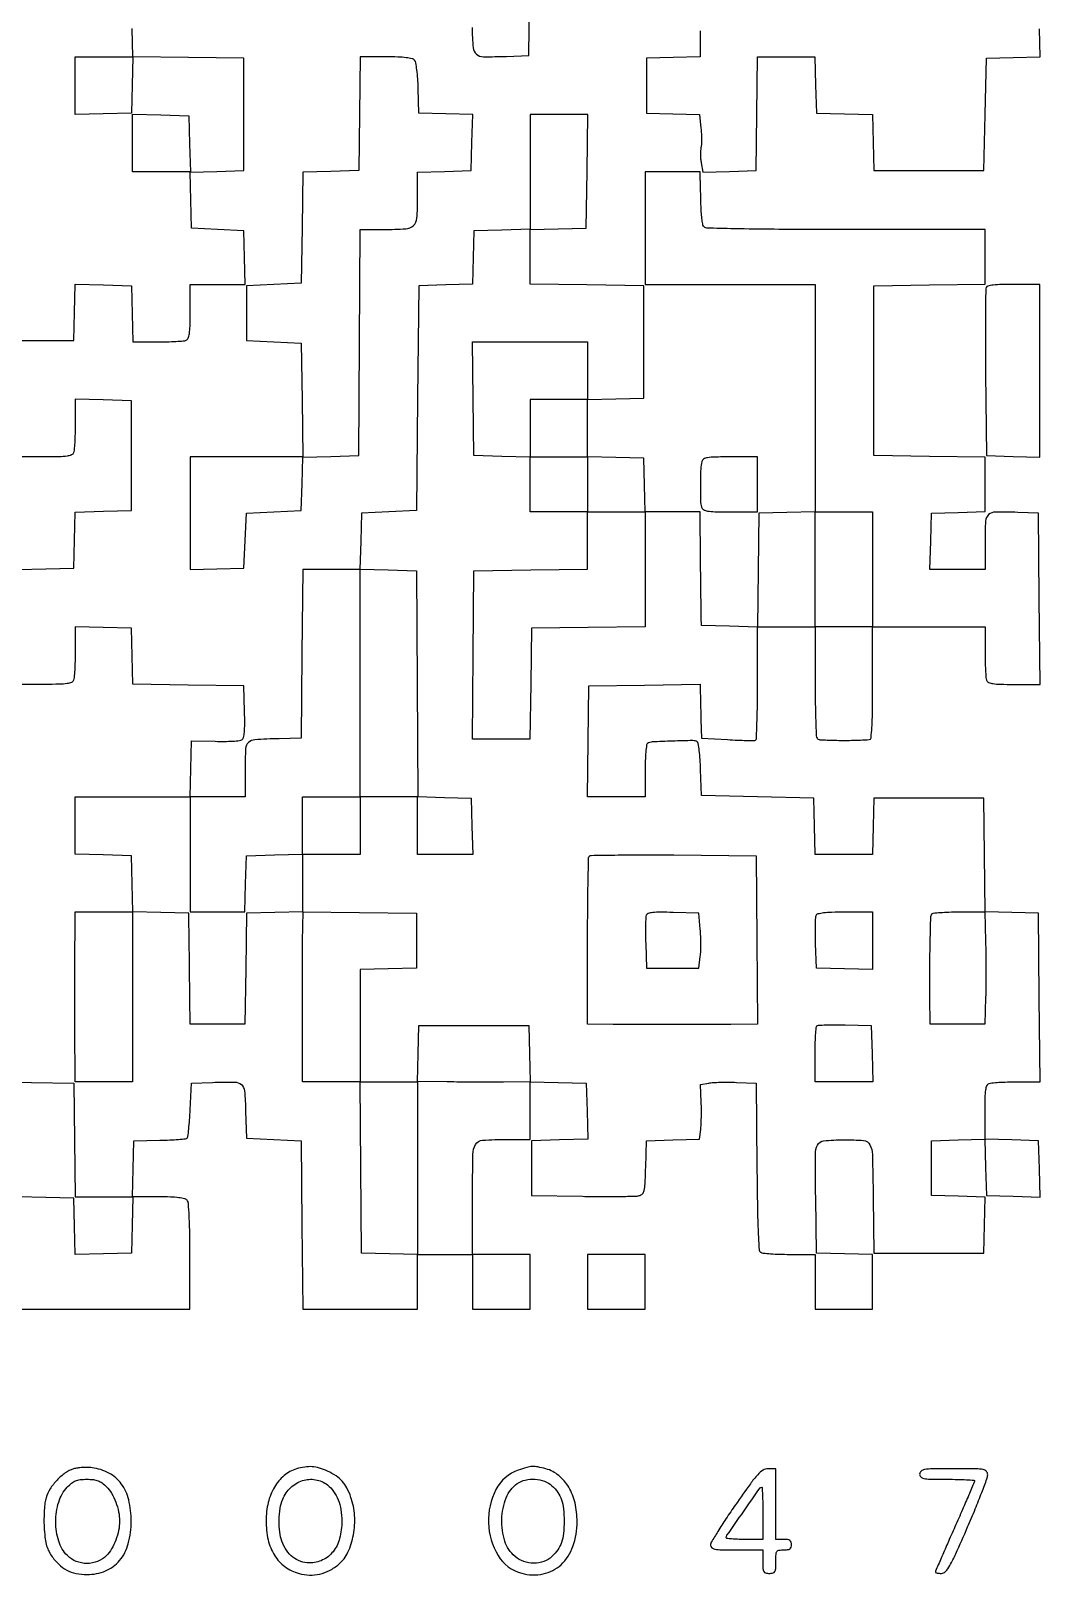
# Model space of a CAD drawing. Extents: x 179 to 1071, y 112 to 1107.
# Drawn here: x 685 to 1071, y 112 to 703 of the extents above; entities that cross this region are included whole.
import ezdxf

# ---------------------------------------------------------------- set-up
doc = ezdxf.new("R2010")
doc.units = 0

msp = doc.modelspace()

# ---------------------------------------------------------------- linework, layer by layer
for points in [[(853.784869, 704.2603, 0.013827), (854.218122, 696.45705, 0.200378), (855.466432, 694.051258, 0.174565), (858.13313, 693.074823, 0.010012), (867, 693.204946), (875.5, 693.5), (875.76979, 714.716369)], [(680.5, 584.5), (691, 584.5), (701.5, 584.5), (701.784171, 595.283485), (702.068343, 606.06697), (712.784171, 605.783485), (723.5, 605.5), (723.783832, 594.75), (724.067663, 584), (733.452044, 584, 0.005972), (737.161644, 584.044307, 0.007852), (740.544413, 584.178303, 0.005942), (743.36267, 584.367915, 0.07196), (744.418213, 584.606989, 0.205218), (745.23239, 585.398405, 0.063068), (745.69735, 587.086379, 0.030363), (745.940414, 590.039857, 0.005351), (746, 595.606989), (746, 606), (756.534983, 606), (767.069966, 606), (766.784983, 616.25), (766.5, 626.5), (756.5, 627), (746.5, 627.5), (746.216527, 638.214647), (745.933054, 648.929295), (756.216527, 649.214647), (766.5, 649.5), (766.5, 671), (766.5, 692.5), (745.312025, 692.769707), (724.124049, 693.039414), (723.812025, 703.919814, -0.0045)], [(941, 702.999799), (941, 693.069966), (930.75, 692.784983), (920.5, 692.5), (920.5, 682), (920.5, 671.5), (930.616257, 671.216493), (940.732513, 670.932987), (941.341911, 665.716493, -0.014313), (941.53188, 663.555186, -0.014084), (941.599228, 661.374901, -0.014098), (941.550505, 659.463188, -0.050977), (941.362133, 658.261891, 0.047855), (941.18163, 657.155842, 0.019825), (941.141456, 655.639501, 0.019399), (941.226742, 653.999324, 0.02368), (941.438247, 652.47748), (942.103537, 648.931177), (952.301769, 649.215588), (962.5, 649.5), (962.769502, 671.25), (963.039005, 693), (973.985671, 693), (984.932337, 693), (985.216168, 682.25), (985.5, 671.5), (996.216508, 671.216508), (1006.933016, 670.933016), (1007.216508, 660.216508), (1007.5, 649.5), (1028.5, 649.5), (1049.5, 649.5), (1050, 671), (1050.5, 692.5), (1060.783473, 692.785353), (1071.066946, 693.070705), (1070.783473, 703.785353)], [(680, 214), (712.956814, 214), (745.913627, 214), (745.906915, 234.207661, 0.003787), (745.838019, 242.922128, 0.008669), (745.6225, 249.486931, 0.005668), (745.313842, 254.500151, 0.156227), (744.827657, 255.707661, 0.164729), (743.852412, 256.307666, 0.026982), (741.637282, 256.690349, 0.021517), (738.424164, 256.928851, 0.007766), (733.843724, 257), (723.932337, 257), (724.216168, 267.75), (724.5, 278.5), (734.33884, 278.672173, 0.006114), (738.157126, 278.785708, 0.0092), (741.481737, 278.986604, 0.004687), (744.269295, 279.232903, 0.17277), (744.83884, 279.5008, 0.167794), (745.11859, 280.070473, 0.004289), (745.452659, 282.952261, 0.008673), (745.760501, 286.383219, 0.005756), (746, 290.328626), (746.5, 300.5), (754.496645, 300.796504, -0.010944), (762.958841, 300.924926, -0.179106), (765.567079, 299.939704, -0.195806), (766.788181, 297.526579, -0.013482), (767.215131, 289.7397), (767.5, 279.5), (778, 279), (788.5, 278.5), (788.763853, 246.25), (789.027706, 214), (811.013853, 214), (833, 214), (833, 224.5), (833, 235), (843.5, 235), (854, 235), (854, 224.5), (854, 214), (865, 214), (876, 214), (876, 224.5), (876, 235), (865, 235), (854, 235), (854, 256.383369, -0.003516), (854.119095, 273.317202, -0.129758), (855.149268, 277.008736, -0.248446), (857.830233, 278.665574, -0.016241), (867.25, 278.986345), (876, 279), (876, 290.033832), (876, 301.067663), (886.75, 300.783832), (897.5, 300.5), (897.783485, 289.784171), (898.06697, 279.068343), (887.283485, 278.784171), (876.5, 278.5), (876.5, 268), (876.5, 257.5), (896, 257.216289, 0.002744), (903.631689, 257.147147, 0.003889), (910.42257, 257.175721, 0.002238), (916.145293, 257.269945, 0.055026), (917.715131, 257.476589, 0.140303), (918.954953, 258.185819, 0.136997), (919.645706, 259.449919, 0.045906), (919.987293, 261.944999, 0.004124), (920.215131, 268.2603), (920.5, 278.5), (930.62757, 278.783631), (940.755139, 279.067263), (941.245984, 282.783631, 0.02043), (941.416849, 284.667274, 0.007166), (941.512695, 287.383123, 0.007101), (941.532878, 290.376392, 0.008251), (941.464663, 293.222743), (941.192497, 299.945487), (944.346249, 300.529234, -0.031064), (946.043619, 300.735482, -0.008198), (948.776711, 300.851473, -0.008289), (951.8973, 300.880936, -0.008427), (955, 300.80649), (962.5, 300.5), (962.764319, 268.550168, 0.001803), (962.951056, 252.830801, 0.007577), (963.240328, 243.392156, 0.00522), (963.604237, 236.927232, 0.238962), (964.264319, 235.81548, 0.116655), (965.161958, 235.504391, 0.00716), (968.001081, 235.256679, 0.010334), (971.425135, 235.078324, 0.007451), (975.25, 235.015313), (985, 235), (985, 224.5), (985, 214), (996, 214), (1007, 214), (1007, 224.466168), (1007, 234.932337), (996.25, 235.216168), (985.5, 235.5), (985.230327, 256.676368, -0.002894), (985.114948, 273.286134, -0.113803), (985.931649, 276.846733, -0.262233), (988.256707, 278.457191, -0.020951), (996, 278.852176, -0.023367), (1003.569883, 278.567007, -0.259986), (1005.986741, 276.937953, -0.111428), (1006.916873, 273.250027, -0.003097), (1007.23029, 256.688868), (1007.5, 235.5), (1028.5, 235.5), (1049.5, 235.5), (1049.783473, 246.214647), (1050.066946, 256.929295), (1039.783473, 257.214647), (1029.5, 257.5), (1029.5, 268), (1029.5, 278.5), (1039.715608, 278.805226), (1049.931216, 279.110453), (1050.215608, 268.305226), (1050.5, 257.5), (1060.78419, 257.214639), (1071.068381, 256.929279), (1070.78419, 267.714639), (1070.5, 278.5), (1060.25, 278.784983), (1050, 279.069966), (1050, 289.427994, -0.005378), (1050.059653, 294.974376, -0.030449), (1050.302828, 297.919218, -0.063222), (1050.767938, 299.602756, -0.204941), (1051.581787, 300.393011, -0.070978), (1052.626534, 300.631787, -0.006326), (1055.322719, 300.821697, -0.00815), (1058.55935, 300.95567, -0.006268), (1062.095641, 301), (1071.027706, 301), (1070.763853, 333.25), (1070.5, 365.5), (1060.269405, 365.784769), (1050.038811, 366.069538), (1049.769405, 387.784769), (1049.5, 409.5), (1028.5, 409.5), (1007.5, 409.5), (1007.216168, 398.75), (1006.932337, 388), (996, 388), (985.067663, 388), (984.783832, 398.75), (984.5, 409.5), (963, 410), (941.5, 410.5), (941.211195, 420.464966, 0.009143), (941.028489, 424.328163, 0.013786), (940.715179, 427.683218, 0.008512), (940.334125, 430.432793, 0.219027), (939.928184, 431.044385, 0.143525), (938.25123, 431.505737, 0.003796), (930.462578, 431.317044, 0.004146), (922.730621, 431.006787, 0.12697), (920.901089, 430.43887, 0.229345), (920.541955, 429.874018, 0.007453), (920.264695, 427.125393, 0.012937), (920.065224, 423.791061, 0.00847), (920, 419.940983), (920, 410), (908.980112, 410), (897.960225, 410), (898.230112, 431.25), (898.5, 452.5), (919.75, 452.769888), (941, 453.039775), (941.091885, 449.769888, -0.000728), (941.137628, 448.053079, -0.000211), (941.203226, 445.40428, -0.000212), (941.27461, 442.419808, -0.000226), (941.341885, 439.5), (941.5, 432.5), (951.5, 431.885509, 0.004363), (955.386444, 431.680715, 0.006539), (958.782812, 431.575931, 0.003037), (961.66394, 431.542248, 0.13065), (962.25, 431.694526, 0.259955), (962.55475, 432.193709, 0.00129), (962.779688, 438.291917, 0.005298), (962.945967, 445.308555, 0.003275), (963, 453.559017), (963, 475), (974, 475), (985, 475), (985.015313, 454.25, 0.003304), (985.074295, 446.220753, 0.005107), (985.241942, 439.285299, 0.001804), (985.468438, 433.326098, 0.142589), (985.765313, 432.444636, 0.23222), (986.833164, 431.852488, 0.005925), (992.492631, 431.636715, 0.012203), (998.946538, 431.624755, 0.01039), (1005.75, 431.91975, 0.365752), (1006.410258, 432.5541, 0.011568), (1006.734532, 436.549007, 0.011919), (1006.945204, 442.738975, 0.002546), (1007, 453.5), (1007, 475), (1028.5, 475), (1050, 475), (1050, 465.581787, 0.005951), (1050.044305, 461.859224, 0.007831), (1050.178303, 458.465525, 0.005915), (1050.367894, 455.638111, 0.07203), (1050.606989, 454.581787, 0.201272), (1051.382022, 453.772279, 0.065239), (1053.008523, 453.305235, 0.031606), (1055.841873, 453.060568, 0.005737), (1061.120653, 453), (1071.027329, 453), (1070.763664, 485.75), (1070.5, 518.5), (1062.503355, 518.796504, 0.010844), (1053.943979, 518.928103, 0.184361), (1051.363937, 517.9246, 0.198492), (1050.205954, 515.486025, 0.012862), (1050, 507.480948), (1050, 497), (1039.466168, 497), (1028.932337, 497), (1029.216168, 507.75), (1029.5, 518.5), (1039.75, 518.784983), (1050, 519.069966), (1050, 529.515095), (1050, 539.960225), (1028.75, 540.230112), (1007.5, 540.5), (1007.5, 573), (1007.5, 605.5), (1028.75, 605.769888), (1050, 606.039775), (1050, 616.519888), (1050, 627), (996.559017, 627, -0.000974), (969.38767, 627.052937, -0.004787), (954.050175, 627.259554, -0.002404), (943.546604, 627.552177, -0.248226), (942.325784, 628.25, -0.101771), (942.006491, 629.093009, -0.010737), (941.715941, 631.189062, -0.012923), (941.485742, 633.727957, -0.010029), (941.362244, 636.5, 0.000359), (941.289661, 639.381641, 0.000363), (941.213225, 642.251562, 0.000353), (941.14311, 644.7496, 0.001485), (941.095477, 646.25), (941, 649), (930.5, 649), (920, 649), (920, 627.5), (920, 606), (952.5, 606), (985, 606), (985, 562.533832), (985, 519.067663), (974.25, 518.783832), (963.5, 518.5), (963.230404, 496.716367), (962.960808, 474.932734), (952.280035, 475.216367), (941.599262, 475.5), (941.494424, 478.5, -0.004951), (941.444657, 480.487865, -0.000338), (941.363162, 486.126562, -0.000484), (941.277048, 492.849655, -0.000363), (941.194793, 500.25), (941, 519), (930.534983, 519), (920.069966, 519), (919.784983, 529.25), (919.5, 539.5), (908.75, 539.783832), (898, 540.067663), (898, 551), (898, 561.932337), (908.75, 562.216168), (919.5, 562.5), (919.5, 584), (919.5, 605.5), (897.75, 605.769502), (876, 606.039005), (876, 616.485671), (876, 626.932337), (886.75, 627.216168), (897.5, 627.5), (897.769502, 649.25), (898.039005, 671), (887.019502, 671), (876, 671), (876, 649.033832), (876, 627.067663), (865.25, 626.783832), (854.5, 626.5), (854.215399, 616.284601), (853.930798, 606.069202), (843.715399, 605.784601), (833.5, 605.5), (833, 562.5), (832.5, 519.5), (822, 519), (811.5, 518.5), (811.216168, 507.75), (810.932337, 497), (799.980021, 497), (789.027706, 497), (788.763853, 464.75), (788.5, 432.5), (780, 432.24922, 0.007926), (770.756564, 431.829771, 0.170244), (768.27627, 430.785637, 0.199796), (767.184972, 428.471708, 0.011573), (767, 420.480948), (767, 410), (756.466168, 410), (745.932337, 410), (746.216168, 420.736405), (746.5, 431.472809), (755.5, 431.233135, 0.008954), (759.041191, 431.202267, 0.012175), (762.234668, 431.309416, 0.009133), (764.872877, 431.510716, 0.120876), (765.788231, 431.829376, 0.194496), (766.3952, 432.695951, 0.033534), (766.720602, 434.715272, 0.0236), (766.861543, 437.808152, 0.006851), (766.788231, 442.582645), (766.5, 452.5), (745.283631, 452.76979), (724.067262, 453.03958), (723.783631, 463.76979), (723.5, 474.5), (712.75, 474.783832), (702, 475.067663), (702, 465.615619, -0.00593), (701.955696, 461.880092, -0.007809), (701.821697, 458.475463, -0.005887), (701.632128, 455.638889, -0.0721), (701.393011, 454.581787, -0.205218), (700.601595, 453.76761, -0.063068), (698.913621, 453.30265, -0.030363), (695.960143, 453.059586, -0.005351), (690.393011, 453), (680, 453)], [(680, 496.932337), (690.75, 497.216168), (701.5, 497.5), (701.783492, 508.216508), (702.066984, 518.933016), (712.783492, 519.216508), (723.5, 519.5), (723.5, 540.5), (723.5, 561.5), (712.75, 561.783832), (702, 562.067663), (702, 552.615619, -0.00593), (701.955696, 548.880092, -0.007809), (701.821697, 545.475463, -0.005887), (701.632128, 542.638889, -0.0721), (701.393011, 541.581787, -0.20495), (700.602718, 540.767927, -0.063217), (698.919034, 540.302822, -0.030446), (695.973908, 540.059651, -0.005377), (690.426843, 540), (680.067663, 540)]]:
    msp.add_lwpolyline(points, format="xyb")
for points in [[(723.783832, 682.25), (723.5, 671.5), (712.75, 671.216168), (702, 670.932337), (702, 681.966168), (702, 693), (713.033832, 693), (724.067663, 693)], [(745.783832, 659.75), (746.067663, 649), (735.033832, 649), (724, 649), (724, 660.033832), (724, 671.067663), (734.75, 670.783832), (745.5, 670.5)], [(898, 573), (898, 562), (887, 562), (876, 562), (876, 551), (876, 540), (887, 540), (898, 540), (898, 529.5), (898, 519), (909, 519), (920, 519), (920, 497.019502), (920, 475.039005), (898.25, 474.769502), (876.5, 474.5), (876.230112, 453.25), (875.960225, 432), (864.966259, 432), (853.972294, 432), (854.236147, 464.25), (854.5, 496.5), (876.25, 496.769502), (898, 497.039005), (898, 508.019502), (898, 519), (887, 519), (876, 519), (876, 529.466168), (876, 539.932337), (865.25, 540.216168), (854.5, 540.5), (854.230498, 562.25), (853.960995, 584), (875.980498, 584), (898, 584)], [(1007, 497), (1007, 475), (996, 475), (985, 475), (985, 497), (985, 519), (996, 519), (1007, 519)], [(898, 224.5), (898, 214), (909, 214), (920, 214), (920, 224.5), (920, 235), (909, 235), (898, 235)]]:
    msp.add_lwpolyline(points, close=True)
for points in [[(810.769502, 671.25), (810.5, 649.5), (799.76979, 649.216369), (789.03958, 648.932738), (788.76979, 627.716369), (788.5, 606.5), (778, 606), (767.5, 605.5), (767.5, 595), (767.5, 584.5), (778, 584), (788.5, 583.5), (788.769502, 561.75), (789.039005, 540), (767.519502, 540), (746, 540), (746, 518.465017), (746, 496.930034), (756.25, 497.215017), (766.5, 497.5), (767, 508), (767.5, 518.5), (778, 519), (788.5, 519.5), (788.784613, 529.716519), (789.069227, 539.933039), (799.784613, 540.216519), (810.5, 540.5), (810.760623, 583.75), (811.021245, 627), (820.076364, 627, 0.014513), (828.463299, 627.243488, 0.174313), (831.392219, 628.4929, 0.190038), (832.724687, 631.273768, 0.017811), (833, 639.000201), (833, 648.930034), (843.25, 649.215017), (853.5, 649.5), (853.783473, 660.214647), (854.066946, 670.929295), (843.783473, 671.214647), (833.5, 671.5), (833.209882, 680.945876, 0.010217), (833.019842, 684.65896, 0.013854), (832.687053, 688.000112, 0.010763), (832.277004, 690.740901, 0.131421), (831.837437, 691.695876, 0.163345), (830.856202, 692.30322, 0.02795), (828.665554, 692.68948, 0.021892), (825.474286, 692.928844, 0.007772), (820.897058, 693), (811.039005, 693)], [(1050.454031, 604.740803, 0.089592), (1050.262009, 603.729818, 0.000579), (1050.190493, 594.601072, 0.002304), (1050.168885, 584.152527, 0.001466), (1050.235416, 571.990803), (1050.5, 540.5), (1060.75, 540.215017), (1071, 539.930034), (1071, 572.965017), (1071, 606), (1060.968615, 606, 0.006943), (1056.259955, 605.934612, 0.022858), (1053.16219, 605.706576, 0.029866), (1051.13516, 605.340013, 0.246246)], [(941.679886, 538.25, 0.054503), (941.257158, 535.363367, 0.007563), (941.12752, 529.302428, 0.006624), (941.170158, 523.20032, 0.071898), (941.5705, 520.777875, 0.188791), (942.334257, 519.83441, 0.089438), (943.833968, 519.306126, 0.035408), (946.625775, 519.055594, 0.004678), (952.567388, 519), (963, 519), (963, 529.5), (963, 540), (952.567388, 540, 0.004634), (946.641047, 539.945076, 0.035224), (943.861414, 539.697164, 0.090391), (942.388006, 539.176523, 0.201808)], [(832.760596, 453.284866), (833.021193, 410.069732), (843.260596, 409.784866), (853.5, 409.5), (853.783832, 398.75), (854.067663, 388), (843.533832, 388), (833, 388), (833, 399), (833, 410), (822, 410), (811, 410), (811, 399), (811, 388), (800, 388), (789, 388), (789, 377.019502), (789, 366.039005), (810.75, 365.769502), (832.5, 365.5), (832.5, 355), (832.5, 344.5), (821.75, 344.216168), (811, 343.932337), (811, 322.466168), (811, 301), (821.966168, 301), (832.932337, 301), (833.216168, 311.75), (833.5, 322.5), (854.5, 322.5), (875.5, 322.5), (875.783832, 311.75), (876.067663, 301), (865.783832, 300.890933, -0.002408), (861.036352, 300.863449, -0.001317), (855.216188, 300.873121, -0.001313), (849.304325, 300.914045, -0.002092), (844.25, 300.983457), (833, 301.185049), (833, 268.058693), (833, 234.932337), (822.25, 235.216168), (811.5, 235.5), (811.236336, 268.25), (810.972671, 301), (799.986336, 301), (789, 301), (788.916434, 322.25, -0.000831), (788.896087, 331.213201, -0.00073), (788.904068, 340.572662, -0.000733), (788.935999, 349.020055, -0.002207), (788.991685, 354.784595), (789.150503, 366.06919), (778.325252, 365.784595), (767.5, 365.5), (767.230112, 344.25), (766.960225, 323), (756.480112, 323), (746, 323), (745.881648, 332.75, -0.000062), (745.826894, 337.307015, -0.000032), (745.75939, 343.014063, -0.000032), (745.690668, 348.886916, -0.000048), (745.631648, 354), (745.5, 365.5), (734.75, 365.783832), (724, 366.067663), (724, 333.533832), (724, 301), (713, 301), (702, 301), (701.948276, 311, -0.000468), (701.928418, 315.68749, -0.000237), (701.911746, 321.5875, -0.000236), (701.9003, 327.6769, -0.000352), (701.896552, 333, -0.000349), (701.900291, 338.358366, -0.000226), (701.911746, 344.559375, -0.000227), (701.928424, 350.618141, -0.00043), (701.948276, 355.5), (702, 366), (713.033832, 366), (724.067663, 366), (723.783832, 376.75), (723.5, 387.5), (712.75, 387.783832), (702, 388.067663), (702, 399.033832), (702, 410), (724, 410), (746, 410), (746, 388), (746, 366), (756.466168, 366), (766.932337, 366), (767.216168, 376.75), (767.5, 387.5), (778.25, 387.783832), (789, 388.067663), (789, 399.033832), (789, 410), (800, 410), (811, 410), (811, 453.533832), (811, 497.067663), (821.75, 496.783832), (832.5, 496.5)], [(962.763853, 355.25), (963.027706, 323), (952.763853, 322.926805, -0.00126), (944.527276, 322.888824, -0.000694), (934.455126, 322.881746, -0.00058), (922.339842, 322.904102, -0.000334), (907.75, 322.957682), (898, 323), (898, 354.833333, -0.002001), (898.049029, 367.086392, -0.003231), (898.199888, 377.515513, -0.000593), (898.402981, 386.698691, -0.192864), (898.680468, 387.347135, -0.194926), (899.328722, 387.621499, -0.000608), (908.434599, 387.750224, -0.003285), (918.778546, 387.815907, -0.002034), (930.930468, 387.763802), (962.5, 387.5)], [(920.44275, 364.711405, 0.081149), (920.248444, 363.774362, 0.00524), (920.158923, 360.981301, 0.007536), (920.137209, 357.634347, 0.00554), (920.210159, 353.924983), (920.5, 344.5), (930.5, 344.5), (940.5, 344.5), (941.08534, 348.886315, 0.022863), (941.269448, 350.99849, 0.010307), (941.326793, 353.780045, 0.01018), (941.266834, 356.724741, 0.013684), (941.08534, 359.386315), (940.5, 365.5), (930.732592, 365.786422, 0.006215), (925.820487, 365.869374, 0.027145), (922.9185, 365.724677, 0.046335), (921.158442, 365.373938, 0.232847)], [(1007, 354.966168), (1007, 343.932337), (996.25, 344.216168), (985.5, 344.5), (985.210159, 353.924983, -0.005394), (985.136178, 357.631743, -0.007376), (985.154817, 360.970602, -0.005045), (985.239658, 363.758353, -0.081654), (985.428774, 364.674983, -0.241018), (986.150647, 365.322788, -0.034741), (988.157558, 365.706476, -0.023677), (991.342601, 365.936534, -0.00619), (996.468615, 366), (1007, 366)], [(1050.187616, 354.75, -0.004056), (1050.286888, 349.698016, -0.002552), (1050.324862, 343.79375, -0.002561), (1050.302819, 337.984411, -0.004692), (1050.216168, 333.25), (1049.932337, 323), (1039.466168, 323), (1029, 323), (1028.911553, 333.25, -0.003309), (1028.888588, 344.666119, -0.004562), (1029.029351, 354.917557, -0.001462), (1029.262568, 363.962499, -0.131976), (1029.642595, 365.230723, -0.234171), (1030.136586, 365.538486, -0.005739), (1032.880212, 365.774025, -0.011261), (1036.1761, 365.944374, -0.00728), (1039.996633, 366), (1049.875232, 366)], [(1006.783832, 311.75), (1007.067663, 301), (996.033832, 301), (985, 301), (985, 311.333333, -0.006317), (985.050668, 315.343898, -0.009512), (985.205463, 318.836713, -0.004898), (985.419778, 321.762931, -0.177451), (985.699448, 322.366114, -0.183378), (986.300668, 322.636532, -0.005301), (989.145783, 322.777033, -0.010046), (992.547259, 322.840477, -0.006672), (996.449448, 322.782781), (1006.5, 322.5)], [(786.619302, 152.965577, 0.103864), (781.919089, 150.410621, 0.08392), (778.217296, 146.00193, 0.074384), (775.8433, 140.10136, 0.057695), (775.021962, 133.217881, 0.055984), (775.821675, 125.866356, 0.084377), (778.257731, 119.915711, 0.094879), (782.258761, 115.587282, 0.090874), (787.634394, 112.962372, 0.060886), (791.627463, 112.353281, 0.065211), (795.55423, 112.749217, 0.063622), (799.327, 114.159836, 0.05371), (802.865611, 116.540373, 0.110456), (806.344795, 121.104968, 0.063261), (808.433429, 127.741655, 0.059772), (808.872827, 135.162519, 0.069845), (807.47367, 142.074627, 0.033192), (805.91974, 145.693931, 0.064399), (804.144392, 148.286028, 0.066111), (801.80136, 150.29839, 0.036795), (798.5, 152.119269, 0.034785), (795.412983, 153.284539, 0.055127), (792.63533, 153.79359, 0.055304), (789.820018, 153.682658, 0.035274)], [(871.5, 152.503716, 0.190637), (862.948869, 145.07431, 0.12855), (860.055648, 132.317519, 0.12912), (863.778644, 119.818339, 0.192696), (872.78926, 113.056746, 0.116714), (880.969309, 112.805894, 0.137845), (887.830208, 116.340187, 0.122881), (892.377412, 123.332215, 0.082331), (893.978038, 132.782119, 0.057337), (893.180141, 139.937374, 0.076938), (890.768307, 145.990315, 0.087556), (886.952516, 150.453, 0.104818), (882.056846, 153.000752, 0.020052), (879.019922, 153.714614, 0.059525), (876.889581, 153.867969, 0.056344), (874.719483, 153.518614, 0.016597)], [(701.37148, 152.956311, 0.081384), (698.237185, 151.413659, 0.04746), (695.065182, 148.661575, 0.046952), (692.418469, 145.303488, 0.070755), (690.859505, 141.925405, 0.042917), (690.463329, 140.023007, 0.013851), (690.199065, 137.153553, 0.013698), (690.080614, 133.931168, 0.014952), (690.144979, 130.800098, 0.013654), (690.450174, 126.883237, 0.036258), (690.945645, 124.122033, 0.046814), (691.740818, 121.899548, 0.040917), (692.965633, 119.755106, 0.050917), (695.700391, 116.524559, 0.07014), (698.776673, 114.297936, 0.070261), (702.344376, 113.011042, 0.051305), (706.540706, 112.575716, 0.097558), (713.645495, 113.969016, 0.12338), (719.022238, 117.91958, 0.109002), (722.336809, 124.373328, 0.064417), (723.452845, 133, 0.058526), (722.499695, 141.11506, 0.100029), (719.646623, 147.283351, 0.113138), (714.921666, 151.368082, 0.090732), (708.494902, 153.402445, 0.02761), (706.736741, 153.526409, 0.019436), (704.7545, 153.479459, 0.019681), (702.855854, 153.285307, 0.038445)], [(713.982649, 146.171197, -0.064408), (715.943053, 143.628272, -0.041248), (717.552724, 140.258838, -0.040305), (718.628378, 136.555223, -0.050566), (718.988846, 133, -0.050566), (718.628378, 129.444777, -0.040305), (717.552724, 125.741162, -0.041248), (715.943053, 122.371728, -0.064408), (713.982649, 119.828803, -0.101496), (710.591051, 117.591687, -0.094944), (706.509609, 116.800489, -0.095134), (702.431675, 117.57436, -0.102396), (699.049565, 119.796589, -0.121358), (695.73852, 125.272172, -0.075052), (694.590113, 132.743984, -0.074455), (695.699088, 140.288125, -0.114692), (698.979328, 145.977871, -0.032959), (700.661581, 147.556221, -0.076284), (702.147262, 148.437469, -0.070683), (703.899181, 148.869857, -0.025216), (706.478133, 149, -0.025726), (709.001996, 148.870055, -0.064488), (710.793122, 148.4475, -0.070541), (712.321683, 147.609813, -0.035822)], [(798.486321, 146.8321, -0.070161), (800.868384, 144.346776, -0.061272), (802.601633, 141.186884, -0.055105), (803.650321, 137.386057, -0.039799), (804, 133, -0.063709), (803.154445, 126.390837, -0.102022), (800.649315, 121.306873, -0.118914), (796.667976, 118.133755, -0.109482), (791.552233, 117, -0.085119), (788.262705, 117.564092, -0.082854), (785.314737, 119.193722, -0.076426), (782.872394, 121.826348, -0.058597), (781.063618, 125.3151, -0.064284), (780.242063, 128.779293, -0.031035), (780.048415, 133.34233, -0.031036), (780.42181, 137.903063, -0.063093), (781.37882, 141.364218, -0.103277), (784.441958, 145.826228, -0.113993), (788.937505, 148.498816, -0.120441), (793.950575, 148.848439, -0.124746)], [(884.364163, 146.538309, -0.053961), (886.596946, 143.969708, -0.069573), (888.00804, 141.183716, -0.05758), (888.764238, 137.718807, -0.024966), (889, 133, -0.024966), (888.764238, 128.281193, -0.05758), (888.00804, 124.816284, -0.069573), (886.596946, 122.030292, -0.053961), (884.364163, 119.461691, -0.101398), (881.248033, 117.571252, -0.085637), (877.442703, 116.908868, -0.083951), (873.567297, 117.55827, -0.091748), (870.252758, 119.440772, -0.142711), (866.351743, 125.295084, -0.083975), (865.19672, 133.690619, -0.084585), (866.865304, 141.938612, -0.148939), (871.114292, 147.3675, -0.098439), (874.166784, 148.711541, -0.070371), (877.897287, 149.003148, -0.070634), (881.547344, 148.249807, -0.101052)], [(954.580581, 139.279043, 0.005669), (950.909628, 133.892545, 0.008312), (947.814296, 129.066023, 0.004565), (945.320597, 124.947978, 0.134646), (945, 123.779043, 0.22877), (945.455573, 122.835451, 0.12442), (946.65525, 122.294476, 0.039713), (949.172048, 122.050396, 0.004324), (955, 122), (965, 122), (965, 117.5, 0.012699), (965.068074, 114.820113, 0.114574), (965.388889, 113.7, 0.210352), (966.093239, 113.165617, 0.058662), (967.5, 113, 0.058662), (968.906761, 113.165617, 0.210352), (969.611111, 113.7, 0.114574), (969.931926, 114.820113, 0.012699), (970, 117.5, -0.012152), (970.068508, 120.318399, -0.135673), (970.416667, 121.375, -0.212646), (971.198831, 121.869465, -0.036189), (973, 122, 0.030703), (974.500917, 122.092253, 0.116834), (975.375, 122.416667, 0.166173), (975.840542, 123.024683, 0.081208), (976, 124, 0.081208), (975.840542, 124.975317, 0.166173), (975.375, 125.583333, 0.116834), (974.500917, 125.907747, 0.030703), (973, 126), (970, 126), (970, 139.5), (970, 153), (967.080581, 153, 0.139367), (965.096152, 152.435916, 0.069619), (963.071084, 150.754608, 0.02878), (960.242918, 147.266719, 0.003558)], [(1025, 151, 0.193568), (1025.439694, 149.906793, 0.15568), (1026.5625, 149.297619, 0.043488), (1029.033032, 149.046494, 0.003595), (1035.5, 149, -0.00543), (1039.526107, 148.956273, -0.009036), (1042.915625, 148.821322, -0.003246), (1045.771256, 148.637287, -0.393611), (1046, 148.391734, -0.10106), (1045.90619, 147.932343, -0.000391), (1043.796875, 142.993755, -0.001988), (1041.375082, 137.397424, -0.001247), (1038.5, 130.869794, 0.00098), (1035.624754, 124.351211, 0.001578), (1033.203125, 118.784081, 0.000247), (1031.075067, 113.842613, 0.101889), (1031, 113.47806, 0.31899), (1031.132225, 113.291893, 0.033037), (1031.680358, 113.14043, 0.03146), (1032.428341, 113.034529, 0.019439), (1033.316112, 113, 0.212323), (1034.886507, 113.698343, 0.055176), (1036.5399, 115.99632, 0.02327), (1038.833668, 120.546541, 0.002854), (1043.325353, 130.75, 0.00434), (1046.272091, 137.71393, 0.006202), (1048.755912, 143.946875, 0.003584), (1050.741296, 149.22728, 0.089382), (1051.009242, 150.75, 0.181601), (1050.524191, 152.025498, 0.170848), (1049.305734, 152.706553, 0.040456), (1046.515609, 152.959447, 0.002381), (1038, 153, 0.002682), (1029.865477, 152.95637, 0.035495), (1026.875, 152.711538, 0.134742), (1025.522682, 152.106787, 0.224251)], [(965, 136), (965, 126), (958, 126, -0.007637), (955.316011, 126.041, -0.012679), (953.05625, 126.167466, -0.006294), (951.205302, 126.341691, -0.383371), (951, 126.570097, -0.152915), (951.312237, 127.567173, -0.000714), (957.585546, 136.573819, -0.000502), (963.962295, 145.681634, -0.244444), (964.574587, 146, -0.399765), (964.747244, 145.835698, -0.001766), (964.875035, 143.0625, -0.006642), (964.969424, 139.834444, -0.003987)]]:
    msp.add_lwpolyline(points, format="xyb", close=True)
msp.add_lwpolyline([(669, 301), (701.5, 300.5), (701.769502, 278.75), (702.039005, 257), (713.053334, 257), (724.067663, 257), (723.783832, 246.25), (723.5, 235.5), (712.784171, 235.216515), (702.068343, 234.93303), (701.784171, 245.716515), (701.5, 256.5), (690.75, 256.783832), (680, 257.067663)])

doc.saveas('drawing.dxf')
